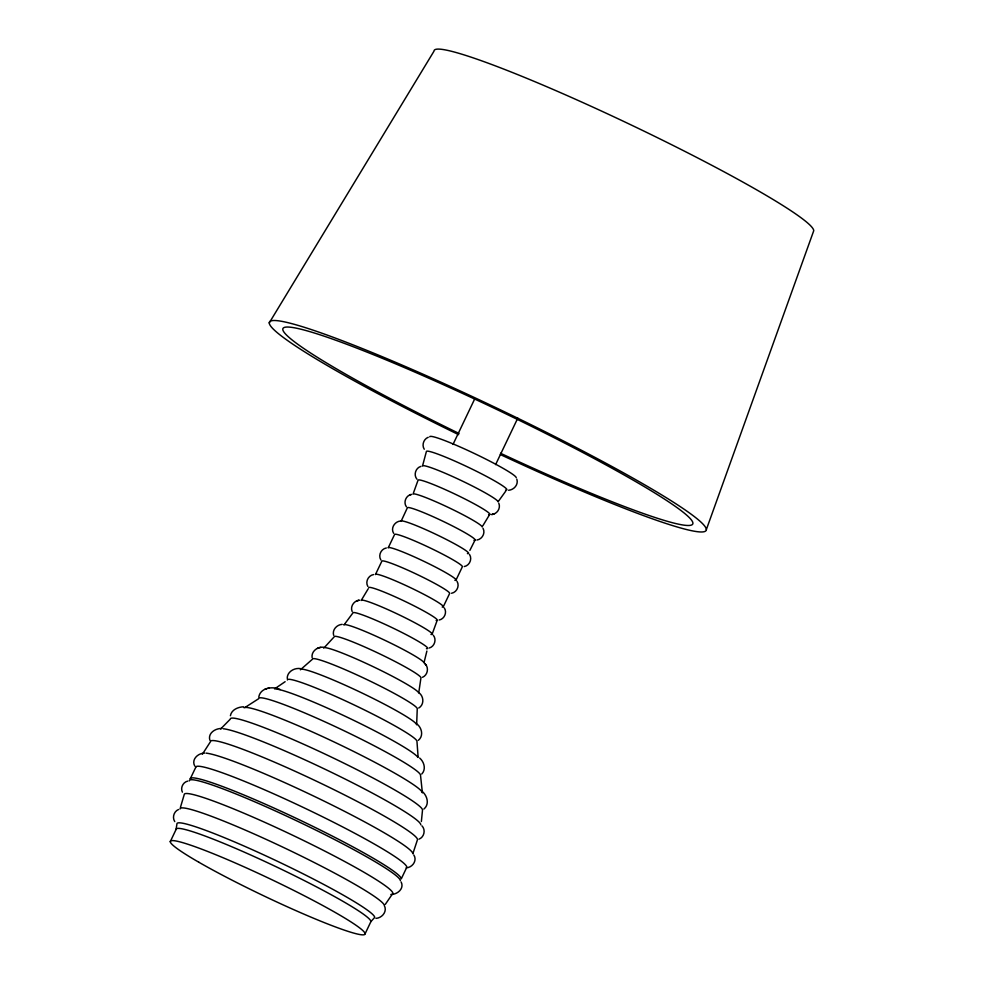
<?xml version="1.0" encoding="UTF-8"?>
<svg xmlns="http://www.w3.org/2000/svg" width="984" height="984" viewBox="0 0 984 984"><rect width="100%" height="100%" fill="white"/><g stroke="black" fill="none" stroke-linecap="round" stroke-linejoin="round"><path stroke-width="1.48" d="M287.217 678.333C287.143 671.543 294.745 667.447 300.809 668.665M421.373 821.529L422.517 810.029A106.395 8.905 25.5 0 0 326.393 754.716A106.395 8.905 25.5 0 0 230.305 719.144L220.637 728.984M170.269 841.652L176.087 829.438L176.935 823.891A109.482 9.164 25.5 0 1 275.803 860.508A109.482 9.164 25.5 0 1 374.707 917.42L370.931 921.565L365.101 933.779M258.804 696.955C260.44 687.521 272.875 686.045 280.194 689.55M426.884 651.039L423.969 662.884A44.305 3.702 25.5 0 0 383.944 639.858A44.305 3.702 25.5 0 0 343.933 625.037L352.899 612.946A41.414 3.469 25.5 0 1 395.187 629.133A41.414 3.469 25.5 0 1 426.441 648.702M180.416 807.446L184.205 794.654A115.509 9.668 25.5 0 1 288.521 833.276A115.509 9.668 25.5 0 1 392.887 893.324L385.322 904.333M230.404 715.712C231.511 709.685 238.017 707.066 243.491 706.783M413.428 493.033L418.016 480.303A39.741 3.321 25.5 0 1 458.593 495.838A39.741 3.321 25.5 0 1 488.593 514.632M706.352 529.577L813.731 230.748A210.195 17.589 25.5 0 0 623.819 121.475A210.195 17.589 25.5 0 0 433.993 51.18L269.247 322.9M432.173 634.077L436.822 621.334M452.984 444.473L474.497 399.369M495.604 464.62L517.769 418.163M443.329 606.673L449.688 593.34A37.577 3.149 25.5 0 0 415.74 573.807A37.577 3.149 25.5 0 0 381.817 561.237L375.445 574.582A37.577 3.149 25.5 0 1 413.809 589.268A37.577 3.149 25.5 0 1 442.173 607.03M456.047 580.006L462.406 566.673A37.577 3.149 25.5 0 0 428.458 547.141A37.577 3.149 25.5 0 0 394.535 534.57L388.176 547.904A37.577 3.149 25.5 0 1 426.527 562.59A37.577 3.149 25.5 0 1 454.891 580.363M401.091 521.323L407.314 507.879A37.527 3.136 25.5 0 1 445.629 522.553A37.527 3.136 25.5 0 1 473.956 540.302M469.872 550.388L475.112 539.945M368.151 588.875L361.165 600.511A39.298 3.284 25.5 0 1 401.3 615.873A39.298 3.284 25.5 0 1 430.955 634.446M482.8 525.825L489.811 514.251M202.397 754.224L210.465 741.702A114.599 9.594 25.5 0 1 313.957 780.017A114.599 9.594 25.5 0 1 417.511 839.598L412.849 853.743A116.493 9.742 25.5 0 0 321.337 799.771A116.493 9.742 25.5 0 0 205.976 753.129M505.764 491.102L498.052 501.815A41.82 3.506 25.5 0 0 460.266 480.069A41.82 3.506 25.5 0 0 422.493 466.084L426.379 451.57A44.575 3.727 25.5 0 1 471.877 468.999A44.575 3.727 25.5 0 1 505.53 490.069M421.779 774.014C426.269 769.328 424.215 761.923 419.664 758.049M323.748 648.185L334.216 636.796A48.007 4.022 25.5 0 1 377.573 652.847A48.007 4.022 25.5 0 1 420.955 677.804L418.704 693.08A52.558 4.403 25.5 0 0 377.413 668.726A52.558 4.403 25.5 0 0 325.372 647.693M423.919 809.02C429.873 804.174 427.154 795.367 421.89 791.136M418.335 740.325C423.673 736.143 421.976 728.148 417.216 724.224M300.378 669.809L312.481 659.194A57.982 4.846 25.5 0 1 364.855 678.591A57.982 4.846 25.5 0 1 417.253 708.738L416.638 724.79A64.354 5.387 25.5 0 0 366.085 694.975A64.354 5.387 25.5 0 0 302.346 669.206M418.717 708.025C424.166 704.925 424.018 696.918 419.405 693.093M244.979 707.508L258.706 698.677A89.569 7.491 25.5 0 1 339.591 728.627A89.569 7.491 25.5 0 1 420.512 775.183L422.394 792.883A98.892 8.278 25.5 0 0 336.934 743.314A98.892 8.278 25.5 0 0 244.081 707.767M274.524 688.923L285.126 681.703M422.48 677.299C427.634 675.233 429.135 667.841 425.174 663.929M178.51 809.512C173.934 811.357 172.016 817.47 174.758 821.579M411.373 494.423C405.974 495.37 403.145 502.307 406.367 506.748M492.959 514.202C497.756 513.304 500.758 507.683 498.79 503.205M358.028 600.548L359.32 600.154C353.994 600.671 349.947 606.488 352.161 611.544M323.834 647.275C317.893 646.353 311.067 651.174 312.113 657.62M419.036 839.131C424.227 837.175 425.863 829.819 421.964 825.859M428.237 437.29C423.637 439.012 421.595 445.076 424.239 449.233M429.27 648.001C434.584 646.574 436.834 639.416 433.267 635.209M420.943 466.391C415.629 467.806 413.354 474.964 416.921 479.171M187.796 781.099C183.049 782.083 180.232 787.778 182.372 792.132M493.119 514.14L491.656 514.607L494.46 513.734M409.873 494.891L411.127 494.509M386.306 547.99C381.042 548.888 377.979 555.431 380.882 559.982M476.896 540.044C482.172 539.281 485.653 533.07 483.021 528.297M373.576 574.57C368.311 575.419 365.052 581.815 367.844 586.464M464.263 566.55C469.54 565.603 472.492 558.986 469.528 554.484M356.516 601.027L357.844 600.621M451.545 593.266C456.822 592.356 459.885 585.824 456.982 581.261M317.365 648.382L320.673 647.349M439.147 620.018C444.424 619.059 447.314 612.368 444.288 607.915M406.232 867.826C412.444 867.605 417.487 860.52 413.809 854.973M375.962 918.367C382.075 918.023 387.487 911.516 384.338 905.624A113.086 9.459 25.5 0 0 282.162 846.83A113.086 9.459 25.5 0 0 180.035 809.02M264.979 689.231L266.639 688.739M267.685 688.406L269.308 687.927M508.605 490.266C513.968 489.884 518.666 484.595 516.834 479.183M400.709 521.016C394.842 521.299 390.39 528.051 393.625 533.303M204.451 753.154C197.956 753.117 191.044 759.599 194.807 766.118M342.198 624.36C336.836 624.668 331.989 629.821 333.65 635.307M390.857 894.493C397.216 894.604 404.535 888.724 401.152 881.984M221.794 728.504C215.508 728.197 207.636 733.08 209.863 740.226M424.707 663.364L426.158 665.196M418.102 756.807L416.945 741.272A71.734 6.002 25.5 0 0 352.124 703.99A71.734 6.002 25.5 0 0 287.353 680.005M275.815 688.96A80.196 6.716 25.5 0 1 352.087 719.55A80.196 6.716 25.5 0 1 417.954 757.446M176.087 829.438A107.846 9.028 25.5 0 1 273.49 865.502A107.846 9.028 25.5 0 1 370.931 921.565M429.774 436.834A47.847 4.01 25.5 0 1 472.984 452.837A47.847 4.01 25.5 0 1 516.219 477.72M458.63 434.657A241.941 20.246 25.5 0 1 306.651 328.041A241.941 20.246 25.5 0 1 677.755 504.989A241.941 20.246 25.5 0 1 500.339 454.546M459.024 433.452A227.046 19.003 25.5 0 1 318.164 334.203A227.046 19.003 25.5 0 1 665.984 500.081A227.046 19.003 25.5 0 1 500.499 453.243M189.346 780.902A116.788 9.766 25.5 0 1 294.819 819.955A116.788 9.766 25.5 0 1 400.328 880.668M223.331 728.775A111.18 9.299 25.5 0 1 333.428 773.289A111.18 9.299 25.5 0 1 420.783 824.801M368.742 587.743A37.958 3.173 25.5 0 1 407.499 602.589A37.958 3.173 25.5 0 1 436.146 620.535M412.936 494.251A38.327 3.21 25.5 0 1 447.548 507.067A38.327 3.21 25.5 0 1 482.172 526.981M402.235 520.979A37.355 3.124 25.5 0 1 443.563 538.063A37.355 3.124 25.5 0 1 467.425 553.598M195.705 767.409L190.17 779.008A116.85 9.778 25.5 0 1 295.704 818.085A116.85 9.778 25.5 0 1 401.287 878.835L406.822 867.224A116.85 9.778 25.5 0 0 301.239 806.474A116.85 9.778 25.5 0 0 195.705 767.409M198.817 862.218A107.846 9.028 25.5 0 0 361.792 934.8A107.846 9.028 25.5 0 0 242.445 866.129A107.846 9.028 25.5 0 0 198.817 862.218"/></g></svg>
